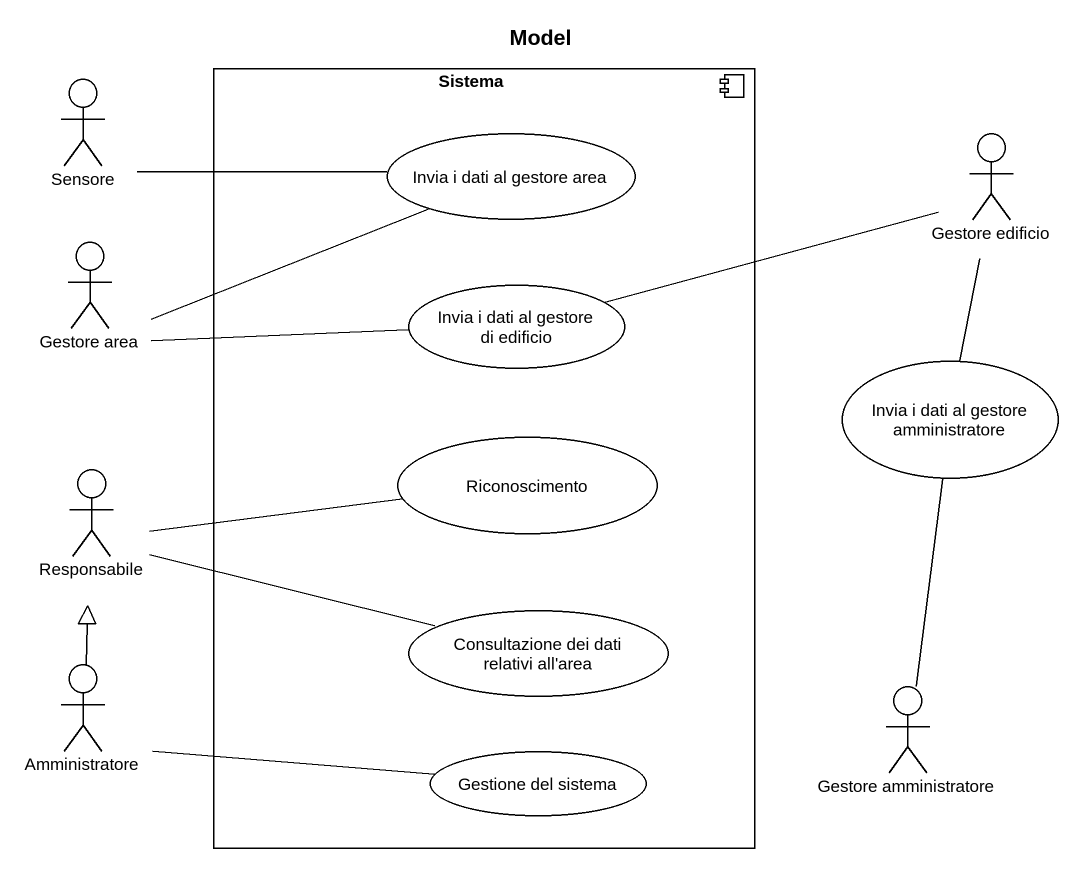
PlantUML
@startuml
title Model
actor Sensore
component Sistema {
  usecase "Invia i dati al gestore area" as Invia_i_dati_al_gestore_area
  usecase "Invia i dati al gestore di edificio" as Invia_i_dati_al_gestore_di
  usecase Riconoscimento
  usecase "Consultazione dei dati relativi all'area" as Consultazione_dei_dati
  usecase "Gestione del sistema" as Gestione_del_sistema
}
actor "Gestore edificio" as Gestore_edificio
actor "Gestore area" as Gestore_area
usecase "Invia i dati al gestore amministratore" as Invia_i_dati_al_gestore
actor Responsabile
actor Amministratore
actor "Gestore amministratore" as Gestore_amministratore
Sensore -right- Invia_i_dati_al_gestore_area
Invia_i_dati_al_gestore_area -left- Gestore_area
Gestore_edificio -- Invia_i_dati_al_gestore
Gestore_area -right- Invia_i_dati_al_gestore_di
Invia_i_dati_al_gestore_di -right- Gestore_edificio
Invia_i_dati_al_gestore -- Gestore_amministratore
Responsabile -right- Riconoscimento
Responsabile -right- Consultazione_dei_dati
Amministratore -up-|> Responsabile
Amministratore -right- Gestione_del_sistema
@enduml
